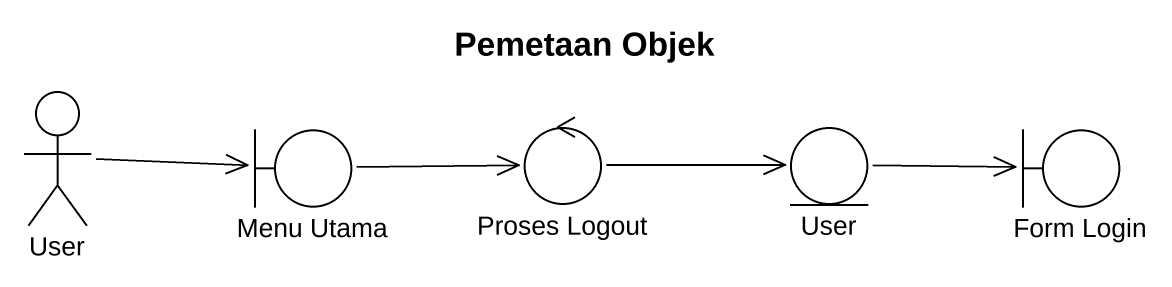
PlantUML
@startuml
title Pemetaan Objek
actor User
boundary "Menu Utama" as Menu_Utama
control "Proses Logout" as Proses_Logout
entity "User" as User_2
boundary "Form Login" as Form_Login
User -right-> Menu_Utama
Menu_Utama -right-> Proses_Logout
Proses_Logout -right-> User_2
User_2 -right-> Form_Login
@enduml
